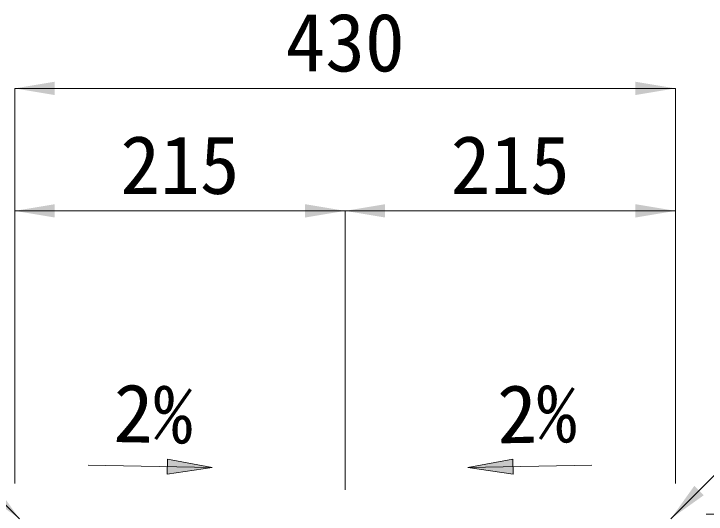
# Model space of a CAD drawing. Units: millimetres at full size, sheet at 1:40. Extents: x 69750 to 116230, y -28801 to 513.
# Drawn here: x 84366.7 to 84817.3, y -20043.2 to -19717.6 of the extents above; entities that cross this region are included whole.
import ezdxf
from ezdxf.enums import TextEntityAlignment as Align

# ---------------------------------------------------------------- set-up
doc = ezdxf.new("R2010")
doc.units = ezdxf.units.MM
doc.header["$LTSCALE"] = 40
doc.layers.add('寸法線', color=7, linetype='Continuous', lineweight=9)
doc.layers.add('引出線', color=4, linetype='Continuous', lineweight=9)
doc.styles.add('ＭＳ ゴシック', font='')
doc.styles.get('ＭＳ ゴシック').set_extended_font_data('MS Gothic')

# ---------------------------------------------------------------- blocks, each defined once
blk = doc.blocks.new('filled_arrow')
at = {"color": 0, "linetype": 'Continuous', "lineweight": -2}
blk.add_solid([(7.5, 1.25), (0, 0), (7.5, -1.25)], dxfattribs=at)

msp = doc.modelspace()

# ---------------------------------------------------------------- hatches: boundary and pattern name
at = {"layer": '引出線'}
for points in [[(84466.66, -20007.47), (84466.47, -20017.21), (84495.81, -20012.92)], [(84691.42, -20007.47), (84691.62, -20017.21), (84662.28, -20012.92)]]:
    msp.add_hatch(color=256, dxfattribs=at).paths.add_polyline_path(points)

# ---------------------------------------------------------------- linework, layer by layer
at = {"layer": '寸法線'}
for p, q in [((84367.32, -19766.1), (84797.33, -19766.1)), ((84367.32, -20023.19), (84367.32, -19766.1)), ((84797.33, -20023.19), (84797.33, -19766.1)), ((84367.33, -19845.82), (84582.33, -19845.82)), ((84367.33, -20023.19), (84367.33, -19845.82)), ((84582.33, -20027.49), (84582.33, -19845.82)), ((84582.33, -19845.82), (84797.33, -19845.82)), ((84582.33, -20027.49), (84582.33, -19845.82)), ((84797.33, -20023.19), (84797.33, -19845.82)), ((84817.32, -20043.19), (85100.28, -20043.19)), ((84817.32, -20043.19), (84919.56, -20043.19))]:
    msp.add_line(p, q, dxfattribs=at)
at = {"layer": '引出線', "lineweight": 13}
for p, q in [((84415.07, -20011.31), (84495.81, -20012.92)), ((84743.01, -20011.31), (84662.27, -20012.92))]:
    msp.add_line(p, q, dxfattribs=at)
at = {"layer": '引出線'}
for points in [[(84370.33, -20046.25), (84278.83, -19954.76), (84211.72, -19954.76)], [(84794.32, -20046.25), (84880.57, -19960.01), (84947.68, -19960.01)]]:
    msp.add_lwpolyline(points, dxfattribs=at)
at = {"layer": '引出線', "lineweight": 13}
for points in [[(84466.66, -20007.47), (84466.47, -20017.21), (84495.81, -20012.92)], [(84691.42, -20007.47), (84691.62, -20017.21), (84662.28, -20012.92)]]:
    msp.add_lwpolyline(points, close=True, dxfattribs=at)

# ---------------------------------------------------------------- block references
at = {"layer": '寸法線', "xscale": 3.47, "yscale": 3.47}
for p in [(84367.32, -19766.1), (84367.33, -19845.82), (84582.33, -19845.82)]:
    msp.add_blockref('filled_arrow', p, dxfattribs=at)
at = {"layer": '寸法線', "xscale": 3.47, "yscale": 3.47, "rotation": 180}
for p in [(84797.33, -19766.1), (84582.33, -19845.82), (84797.33, -19845.82)]:
    msp.add_blockref('filled_arrow', p, dxfattribs=at)
at = {"layer": '引出線', "xscale": 3.47, "yscale": 3.47}
for p, rotation in [((84370.33, -20046.25), 135), ((84794.32, -20046.25), 45)]:
    msp.add_blockref('filled_arrow', p, dxfattribs=dict(at, rotation=rotation))

# ---------------------------------------------------------------- texts
at = {"layer": '寸法線', "style": 'ＭＳ ゴシック'}
for s, p in [('430', (84582.33, -19736.1)), ('215', (84474.83, -19815.82)), ('215', (84689.83, -19815.82))]:
    msp.add_text(s, height=37.98, dxfattribs=at).set_placement(p, align=Align.MIDDLE_CENTER)
at = {"layer": '引出線', "style": 'ＭＳ ゴシック'}
for rotation, p in [(359, (84457.45, -19977.75)), (1, (84707.2, -19977.75))]:
    msp.add_text('2%', height=37.98, rotation=rotation, dxfattribs=at).set_placement(p, align=Align.MIDDLE_CENTER)

doc.saveas('drawing.dxf')
